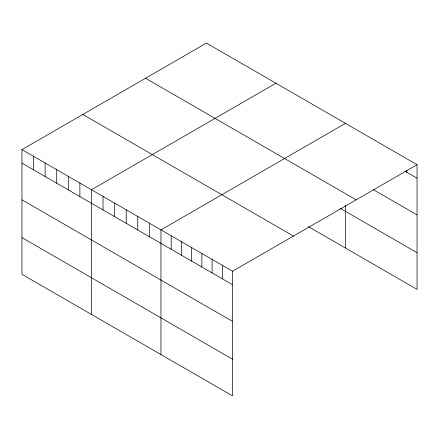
<?xml version="1.0" encoding="UTF-8"?>
<svg xmlns="http://www.w3.org/2000/svg" width="439" height="439" viewBox="0 0 439 439"><rect width="100%" height="100%" fill="white"/><g stroke="black" fill="none" stroke-linecap="round" stroke-linejoin="round"><path stroke-width="0.66" d="M21.95 149.617L232.56 271.214L232.56 395.896L21.95 274.298L21.95 149.617L206.44 43.104L417.05 164.702L417.05 289.383L308.376 226.639M275.939 83.229L91.449 189.747L91.449 314.428M345.444 123.359L160.954 229.871L160.954 354.553M232.56 271.214L417.05 164.702M405.115 171.314L417.05 178.201M373.287 189.626L417.05 214.891M145.556 78.257L356.166 199.849M340.23 208.338L417.05 252.694M82.834 114.469L293.444 236.067M21.95 163.121L232.56 284.719M21.95 199.811L232.56 321.408M21.95 237.609L232.56 359.206M406.821 170.272L406.821 172.297M345.444 205.381L345.444 248.04M222.332 265.31L222.332 278.809M212.103 259.4L212.103 272.904M201.874 253.495L201.874 267M191.64 247.591L191.64 261.095M181.411 241.686L181.411 255.185M171.183 235.776L171.183 249.281M149.37 223.182L149.37 236.687M137.786 216.498L137.786 229.998M126.202 209.809L126.202 223.314M114.617 203.12L114.617 216.625M103.033 196.436L103.033 209.935M79.871 183.058L79.871 196.562M68.286 176.368L68.286 189.873M56.702 169.684L56.702 183.184M45.118 162.995L45.118 176.5M33.534 156.306L33.534 169.811"/></g></svg>
